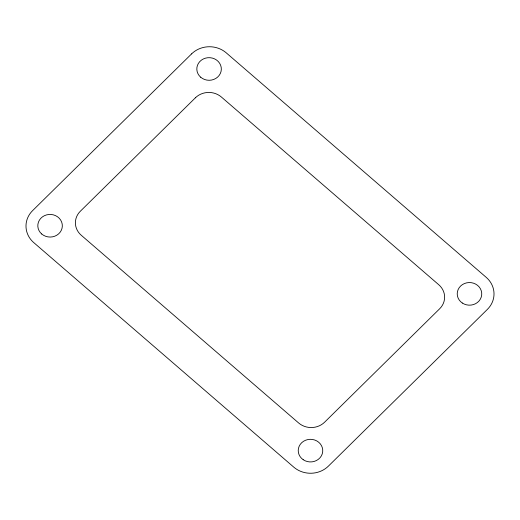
<?xml version="1.0" encoding="UTF-8"?>
<svg xmlns="http://www.w3.org/2000/svg" width="520" height="520" viewBox="0 0 520 520"><rect width="100%" height="100%" fill="white"/><g stroke="black" fill="none" stroke-linecap="round" stroke-linejoin="round"><path stroke-width="0.78" d="M191.594 53.885L32.591 210.645A24.538 22.633 0.9 0 0 33.339 242.242L293.755 467.129A24.524 22.627 0.9 0 0 328.419 466.109L487.416 309.348A24.524 22.627 0.9 0 0 486.226 277.361L225.81 52.475A24.538 22.633 0.9 0 0 191.594 53.885M195.397 97.799L80.334 211.244A18.395 16.971 0.9 0 0 81.231 235.235L298.617 422.962A18.395 16.971 0.9 0 0 324.61 422.195L439.679 308.75A18.395 16.971 0.9 0 0 438.782 284.758L221.397 97.032A18.395 16.971 0.9 0 0 195.397 97.799M200.707 77.227A12.266 11.317 0.9 0 0 221.019 71.559A12.266 11.317 0.9 0 0 205.491 58.149A12.266 11.317 0.9 0 0 200.707 77.227M462.332 303.036A12.266 11.317 0.9 0 0 481.689 295.016A12.266 11.317 0.9 0 0 464.445 283.536A12.266 11.317 0.9 0 0 462.332 303.036M303.199 459.706A12.266 11.317 0.9 0 0 322.673 451.932A12.266 11.317 0.9 0 0 305.597 440.238A12.266 11.317 0.9 0 0 303.199 459.706M41.704 233.994A12.266 11.317 0.9 0 0 62.023 228.319A12.266 11.317 0.9 0 0 46.495 214.91A12.266 11.317 0.9 0 0 41.704 233.994"/></g></svg>
